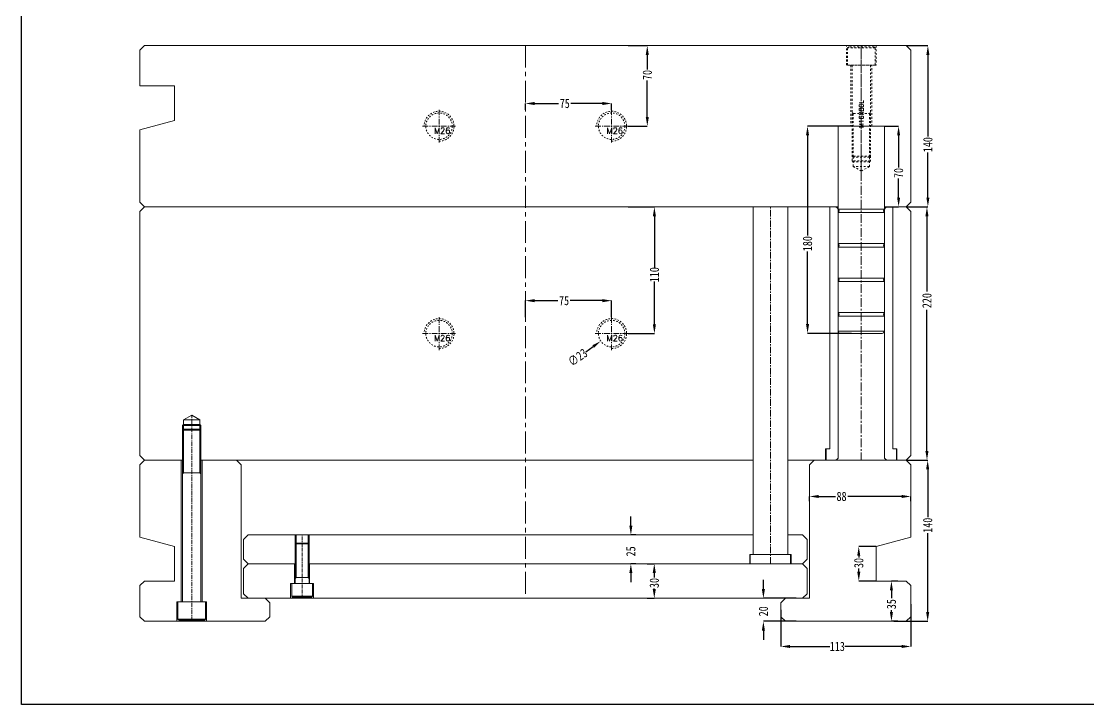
# Model space of a CAD drawing. Header units: millimetres. Extents: x 1803 to 4269, y -6912 to 1836.
# Drawn here: x 2381 to 3309, y -1822 to -1229 of the extents above; entities that cross this region are included whole.
import ezdxf
from ezdxf.enums import TextEntityAlignment as Align

# ---------------------------------------------------------------- set-up
doc = ezdxf.new("R2010")
doc.units = ezdxf.units.MM
doc.header["$LTSCALE"] = 16.335
doc.header["$PDMODE"] = 3
doc.header["$PDSIZE"] = 0.3125
doc.linetypes.add('CENTER', pattern=[0.6, 0.375, -0.075, 0.075, -0.075])
doc.linetypes.add('HIDDEN', pattern=[0.2, 0.1, -0.1])
doc.layers.get('0').update_dxf_attribs({"linetype": 'CONTINUOUS'})
doc.layers.get('Defpoints').update_dxf_attribs({"linetype": 'CONTINUOUS'})
doc.layers.add('moldbase', color=7, linetype='CONTINUOUS', lineweight=20)
doc.layers.add('screw', color=33, linetype='CONTINUOUS', lineweight=13)
doc.styles.get("Standard").update_dxf_attribs({"font": 'txt', "width": 0.8})
doc.styles.add('TXT', font='txt.shx', dxfattribs={"bigfont": 'gbcbig.shx'})
doc.dimstyles.new('11', dxfattribs={"dimtxt": 8, "dimasz": 8, "dimexe": 0, "dimexo": 0, "dimgap": 0, "dimtad": 0, "dimdsep": 46, "dimtxsty": 'Standard', "dimcen": 0, "dimclrd": 4, "dimclre": 4, "dimclrt": 6, "dimazin": 0, "dimtp": 0.01, "dimtm": 0.01, "dimtfac": 1, "dimtofl": 0, "dimtmove": 0, "dimatfit": 3, "dimfxl": 0, "dimtolj": 1, "dimarcsym": 0})

# ---------------------------------------------------------------- blocks, each defined once
blk = doc.blocks.new('*D19')
at = {"color": 4, "lineweight": -2}
for p, q in [((3131.12, -1319.66), (3143.52, -1319.66)), ((3143.52, -1327.66), (3143.52, -1355.54)), ((3143.52, -1381.66), (3143.52, -1365.14)), ((3131.12, -1389.66), (3143.52, -1389.66))]:
    blk.add_line(p, q, dxfattribs=at)
at = {"color": 4}
for points in [[(3142.19, -1327.66), (3144.85, -1327.66), (3143.52, -1319.66)], [(3142.19, -1381.66), (3144.85, -1381.66), (3143.52, -1389.66)]]:
    blk.add_solid(points, dxfattribs=at)
at = {"layer": 'Defpoints', "color": 0}
for p in [(3131.12, -1319.66), (3131.12, -1389.66), (3143.52, -1389.66)]:
    blk.add_point(p, dxfattribs=at)
at = {"color": 6, "insert": (3143.52, -1360.34), "char_height": 8, "attachment_point": 5, "rotation": 90}
blk.add_mtext('\\A1;70', dxfattribs=at)
blk = doc.blocks.new('*D20')
at = {"color": 4, "lineweight": -2}
for p, q in [((3102.7, -1319.66), (3064.37, -1319.66)), ((3064.37, -1327.66), (3064.37, -1414.76)), ((3064.37, -1491.66), (3064.37, -1428.63)), ((3102.7, -1499.66), (3064.37, -1499.66))]:
    blk.add_line(p, q, dxfattribs=at)
at = {"color": 4}
for points in [[(3063.04, -1327.66), (3065.7, -1327.66), (3064.37, -1319.66)], [(3063.04, -1491.66), (3065.7, -1491.66), (3064.37, -1499.66)]]:
    blk.add_solid(points, dxfattribs=at)
at = {"layer": 'Defpoints', "color": 0}
for p in [(3102.7, -1319.66), (3064.37, -1499.66), (3102.7, -1499.66)]:
    blk.add_point(p, dxfattribs=at)
at = {"color": 6, "insert": (3064.37, -1421.7), "char_height": 8, "attachment_point": 5, "rotation": 90}
blk.add_mtext('\\A1;180', dxfattribs=at)
blk = doc.blocks.new('*D21')
at = {"color": 4, "lineweight": -2}
for p, q in [((3150.12, -1249.66), (3168.97, -1249.66)), ((3168.97, -1257.66), (3168.97, -1328.74)), ((3168.97, -1381.66), (3168.97, -1342.61)), ((3150.12, -1389.66), (3168.97, -1389.66))]:
    blk.add_line(p, q, dxfattribs=at)
at = {"color": 4}
for points in [[(3167.64, -1257.66), (3170.3, -1257.66), (3168.97, -1249.66)], [(3167.64, -1381.66), (3170.3, -1381.66), (3168.97, -1389.66)]]:
    blk.add_solid(points, dxfattribs=at)
at = {"layer": 'Defpoints', "color": 0}
for p in [(3150.12, -1249.66), (3150.12, -1389.66), (3168.97, -1389.66)]:
    blk.add_point(p, dxfattribs=at)
at = {"color": 6, "insert": (3168.97, -1335.68), "char_height": 8, "attachment_point": 5, "rotation": 90}
blk.add_mtext('\\A1;140', dxfattribs=at)
blk = doc.blocks.new('*D22')
at = {"color": 4, "lineweight": -2}
for p, q in [((3150.12, -1389.86), (3168.16, -1389.86)), ((3168.16, -1397.86), (3168.16, -1463.21)), ((3168.16, -1601.86), (3168.16, -1479.21)), ((3150.12, -1609.86), (3168.16, -1609.86))]:
    blk.add_line(p, q, dxfattribs=at)
at = {"color": 4}
for points in [[(3166.82, -1397.86), (3169.49, -1397.86), (3168.16, -1389.86)], [(3166.82, -1601.86), (3169.49, -1601.86), (3168.16, -1609.86)]]:
    blk.add_solid(points, dxfattribs=at)
at = {"layer": 'Defpoints', "color": 0}
for p in [(3150.12, -1389.86), (3150.12, -1609.86), (3168.16, -1609.86)]:
    blk.add_point(p, dxfattribs=at)
at = {"color": 6, "insert": (3168.16, -1471.21), "char_height": 8, "attachment_point": 5, "rotation": 90}
blk.add_mtext('\\A1;220', dxfattribs=at)
blk = doc.blocks.new('*D23')
at = {"color": 4, "lineweight": -2}
for p, q in [((3150.12, -1609.86), (3168.78, -1609.86)), ((3168.78, -1617.86), (3168.78, -1659.45)), ((3168.78, -1741.86), (3168.78, -1673.31)), ((3139.48, -1749.86), (3168.78, -1749.86))]:
    blk.add_line(p, q, dxfattribs=at)
at = {"color": 4}
for points in [[(3167.44, -1617.86), (3170.11, -1617.86), (3168.78, -1609.86)], [(3167.44, -1741.86), (3170.11, -1741.86), (3168.78, -1749.86)]]:
    blk.add_solid(points, dxfattribs=at)
at = {"layer": 'Defpoints', "color": 0}
for p in [(3150.12, -1609.86), (3139.48, -1749.86), (3168.78, -1749.86)]:
    blk.add_point(p, dxfattribs=at)
at = {"color": 6, "insert": (3168.78, -1666.38), "char_height": 8, "attachment_point": 5, "rotation": 90}
blk.add_mtext('\\A1;140', dxfattribs=at)
blk = doc.blocks.new('screw_m26_g')
at = {"layer": 'screw', "color": 1, "linetype": 'CENTER', "ltscale": 0.808571}
for p, q in [((0, -14.3), (0, 14.3)), ((-14.3, 0), (14.3, 0))]:
    blk.add_line(p, q, dxfattribs=at)
at = {"layer": 'screw', "color": 33, "linetype": 'HIDDEN', "ltscale": 0.808571}
blk.add_circle((0, 0), 11.5, dxfattribs=at)
at = {"layer": 'screw', "color": 92, "linetype": 'HIDDEN', "ltscale": 0.808571}
blk.add_arc((0, 0), 13, 270, 180, dxfattribs=at)
at = {"layer": 'screw', "color": 6, "style": 'TXT'}
blk.add_text('M26', height=5.2, dxfattribs=at).set_placement((-4.42, -6.5))
blk = doc.blocks.new('*D25')
at = {"color": 4, "lineweight": -2}
for p, q in [((2908.42, -1249.66), (2925.1, -1249.66)), ((2925.1, -1257.66), (2925.1, -1270.37)), ((2925.1, -1311.66), (2925.1, -1279.97)), ((2908.42, -1319.66), (2925.1, -1319.66))]:
    blk.add_line(p, q, dxfattribs=at)
at = {"color": 4}
for points in [[(2923.76, -1257.66), (2926.43, -1257.66), (2925.1, -1249.66)], [(2923.76, -1311.66), (2926.43, -1311.66), (2925.1, -1319.66)]]:
    blk.add_solid(points, dxfattribs=at)
at = {"layer": 'Defpoints', "color": 0}
for p in [(2908.42, -1249.66), (2925.1, -1249.66), (2908.42, -1319.66)]:
    blk.add_point(p, dxfattribs=at)
at = {"color": 6, "insert": (2925.1, -1275.17), "char_height": 8, "attachment_point": 5, "rotation": 90}
blk.add_mtext('\\A1;70', dxfattribs=at)
blk = doc.blocks.new('*D26')
at = {"color": 4, "lineweight": -2}
for p, q in [((2908.42, -1389.86), (2931.28, -1389.86)), ((2931.28, -1397.86), (2931.28, -1442.8)), ((2931.28, -1491.86), (2931.28, -1454.54)), ((2908.42, -1499.86), (2931.28, -1499.86))]:
    blk.add_line(p, q, dxfattribs=at)
at = {"color": 4}
for points in [[(2929.94, -1397.86), (2932.61, -1397.86), (2931.28, -1389.86)], [(2929.94, -1491.86), (2932.61, -1491.86), (2931.28, -1499.86)]]:
    blk.add_solid(points, dxfattribs=at)
at = {"layer": 'Defpoints', "color": 0}
for p in [(2908.42, -1389.86), (2931.28, -1389.86), (2908.42, -1499.86)]:
    blk.add_point(p, dxfattribs=at)
at = {"color": 6, "insert": (2931.28, -1448.67), "char_height": 8, "attachment_point": 5, "rotation": 90}
blk.add_mtext('\\A1;110', dxfattribs=at)
blk = doc.blocks.new('*D27')
at = {"color": 4, "lineweight": -2}
for p, q in [((2819.12, -1485.56), (2819.12, -1471.24)), ((2827.12, -1471.24), (2847.43, -1471.24)), ((2886.12, -1471.24), (2858.1, -1471.24)), ((2894.12, -1485.56), (2894.12, -1471.24))]:
    blk.add_line(p, q, dxfattribs=at)
at = {"color": 4}
for points in [[(2827.12, -1469.9), (2827.12, -1472.57), (2819.12, -1471.24)], [(2886.12, -1469.9), (2886.12, -1472.57), (2894.12, -1471.24)]]:
    blk.add_solid(points, dxfattribs=at)
at = {"layer": 'Defpoints', "color": 0}
for p in [(2819.12, -1471.24), (2819.12, -1485.56), (2894.12, -1485.56)]:
    blk.add_point(p, dxfattribs=at)
at = {"color": 6, "insert": (2852.76, -1471.24), "char_height": 8, "attachment_point": 5}
blk.add_mtext('\\A1;75', dxfattribs=at)
blk = doc.blocks.new('*D28')
at = {"color": 4, "lineweight": -2}
for p, q in [((2819.12, -1305.36), (2819.12, -1299.96)), ((2827.12, -1299.96), (2848.05, -1299.96)), ((2886.12, -1299.96), (2858.71, -1299.96)), ((2894.12, -1305.36), (2894.12, -1299.96))]:
    blk.add_line(p, q, dxfattribs=at)
at = {"color": 4}
for points in [[(2827.12, -1298.63), (2827.12, -1301.3), (2819.12, -1299.96)], [(2886.12, -1298.63), (2886.12, -1301.3), (2894.12, -1299.96)]]:
    blk.add_solid(points, dxfattribs=at)
at = {"layer": 'Defpoints', "color": 0}
for p in [(2819.12, -1299.96), (2819.12, -1305.36), (2894.12, -1305.36)]:
    blk.add_point(p, dxfattribs=at)
at = {"color": 6, "insert": (2853.38, -1299.96), "char_height": 8, "attachment_point": 5}
blk.add_mtext('\\A1;75', dxfattribs=at)
blk = doc.blocks.new('*D830')
at = {"color": 4, "lineweight": -2}
blk.add_line((2871.59, -1515.62), (2878.14, -1511.04), dxfattribs=at)
at = {"color": 4}
blk.add_solid([(2877.38, -1509.95), (2878.91, -1512.13), (2884.7, -1506.45)], dxfattribs=at)
at = {"layer": 'Defpoints', "color": 0}
for p in [(2903.54, -1493.27), (2884.7, -1506.45)]:
    blk.add_point(p, dxfattribs=at)
at = {"color": 6, "insert": (2864.6, -1520.52), "char_height": 8, "attachment_point": 5, "rotation": 34.98132}
blk.add_mtext('\\A1;∅23', dxfattribs=at)
blk = doc.blocks.new('*D831')
at = {"color": 4, "lineweight": -2}
for p, q in [((3142.76, -1714.86), (3137.28, -1714.86)), ((3137.28, -1722.86), (3137.28, -1729.61)), ((3137.28, -1741.86), (3137.28, -1740.28)), ((3142.76, -1749.86), (3137.28, -1749.86))]:
    blk.add_line(p, q, dxfattribs=at)
at = {"color": 4}
for points in [[(3135.94, -1722.86), (3138.61, -1722.86), (3137.28, -1714.86)], [(3135.94, -1741.86), (3138.61, -1741.86), (3137.28, -1749.86)]]:
    blk.add_solid(points, dxfattribs=at)
at = {"layer": 'Defpoints', "color": 0}
for p in [(3142.76, -1714.86), (3137.28, -1749.86), (3142.76, -1749.86)]:
    blk.add_point(p, dxfattribs=at)
at = {"color": 6, "insert": (3137.28, -1734.95), "char_height": 8, "attachment_point": 5, "rotation": 90}
blk.add_mtext('\\A1;35', dxfattribs=at)
blk = doc.blocks.new('*D832')
at = {"color": 4, "lineweight": -2}
for p, q in [((3041.12, -1739.86), (3041.12, -1771.72)), ((3154.12, -1734.95), (3154.12, -1771.72)), ((3049.12, -1771.72), (3083.89, -1771.72)), ((3146.12, -1771.72), (3096.69, -1771.72))]:
    blk.add_line(p, q, dxfattribs=at)
at = {"color": 4}
for points in [[(3049.12, -1770.39), (3049.12, -1773.05), (3041.12, -1771.72)], [(3146.12, -1770.39), (3146.12, -1773.05), (3154.12, -1771.72)]]:
    blk.add_solid(points, dxfattribs=at)
at = {"layer": 'Defpoints', "color": 0}
for p in [(3041.12, -1739.86), (3154.12, -1734.95), (3041.12, -1771.72)]:
    blk.add_point(p, dxfattribs=at)
at = {"color": 6, "insert": (3090.29, -1771.72), "char_height": 8, "attachment_point": 5}
blk.add_mtext('\\A1;113', dxfattribs=at)
blk = doc.blocks.new('*D836')
at = {"color": 4, "lineweight": -2}
for p, q in [((3066.12, -1645.34), (3066.12, -1641.37)), ((3074.12, -1641.37), (3088.6, -1641.37)), ((3146.12, -1641.37), (3099.27, -1641.37)), ((3154.12, -1645.34), (3154.12, -1641.37))]:
    blk.add_line(p, q, dxfattribs=at)
at = {"color": 4}
for points in [[(3074.12, -1640.04), (3074.12, -1642.71), (3066.12, -1641.37)], [(3146.12, -1640.04), (3146.12, -1642.71), (3154.12, -1641.37)]]:
    blk.add_solid(points, dxfattribs=at)
at = {"layer": 'Defpoints', "color": 0}
for p in [(3066.12, -1641.37), (3066.12, -1645.34), (3154.12, -1645.34)]:
    blk.add_point(p, dxfattribs=at)
at = {"color": 6, "insert": (3093.94, -1641.37), "char_height": 8, "attachment_point": 5}
blk.add_mtext('\\A1;88', dxfattribs=at)
blk = doc.blocks.new('*D837')
at = {"color": 4, "lineweight": -2}
for p, q in [((3124.12, -1684.86), (3108.89, -1684.86)), ((3108.89, -1692.86), (3108.89, -1694.39)), ((3108.89, -1706.86), (3108.89, -1703.99)), ((3124.12, -1714.86), (3108.89, -1714.86))]:
    blk.add_line(p, q, dxfattribs=at)
at = {"color": 4}
for points in [[(3107.56, -1692.86), (3110.22, -1692.86), (3108.89, -1684.86)], [(3107.56, -1706.86), (3110.22, -1706.86), (3108.89, -1714.86)]]:
    blk.add_solid(points, dxfattribs=at)
at = {"layer": 'Defpoints', "color": 0}
for p in [(3124.12, -1684.86), (3108.89, -1714.86), (3124.12, -1714.86)]:
    blk.add_point(p, dxfattribs=at)
at = {"color": 6, "insert": (3108.89, -1699.19), "char_height": 8, "attachment_point": 5, "rotation": 90}
blk.add_mtext('\\A1;30', dxfattribs=at)
blk = doc.blocks.new('*D838')
at = {"color": 4, "lineweight": -2}
for p, q in [((3026.01, -1721.86), (3026.01, -1713.86)), ((3054.39, -1729.86), (3026.01, -1729.86)), ((3054.39, -1749.86), (3026.01, -1749.86)), ((3026.01, -1757.86), (3026.01, -1765.86))]:
    blk.add_line(p, q, dxfattribs=at)
at = {"color": 4}
for points in [[(3024.68, -1721.86), (3027.35, -1721.86), (3026.01, -1729.86)], [(3024.68, -1757.86), (3027.35, -1757.86), (3026.01, -1749.86)]]:
    blk.add_solid(points, dxfattribs=at)
at = {"layer": 'Defpoints', "color": 0}
for p in [(3054.39, -1729.86), (3026.01, -1749.86), (3054.39, -1749.86)]:
    blk.add_point(p, dxfattribs=at)
at = {"color": 6, "insert": (3026.01, -1741.17), "char_height": 8, "attachment_point": 5, "rotation": 90}
blk.add_mtext('\\A1;20', dxfattribs=at)
blk = doc.blocks.new('*D839')
at = {"color": 4, "lineweight": -2}
for p, q in [((2924.99, -1699.86), (2931.18, -1699.86)), ((2931.18, -1707.86), (2931.18, -1711.77)), ((2931.18, -1721.86), (2931.18, -1721.37)), ((2924.99, -1729.86), (2931.18, -1729.86))]:
    blk.add_line(p, q, dxfattribs=at)
at = {"color": 4}
for points in [[(2929.84, -1707.86), (2932.51, -1707.86), (2931.18, -1699.86)], [(2929.84, -1721.86), (2932.51, -1721.86), (2931.18, -1729.86)]]:
    blk.add_solid(points, dxfattribs=at)
at = {"layer": 'Defpoints', "color": 0}
for p in [(2924.99, -1699.86), (2924.99, -1729.86), (2931.18, -1729.86)]:
    blk.add_point(p, dxfattribs=at)
at = {"color": 6, "insert": (2931.18, -1716.57), "char_height": 8, "attachment_point": 5, "rotation": 90}
blk.add_mtext('\\A1;30', dxfattribs=at)
blk = doc.blocks.new('*D840')
at = {"color": 4, "lineweight": -2}
for p, q in [((2910.82, -1666.86), (2910.82, -1658.86)), ((2915.02, -1674.86), (2910.82, -1674.86)), ((2915.02, -1699.86), (2910.82, -1699.86)), ((2910.82, -1707.86), (2910.82, -1715.86))]:
    blk.add_line(p, q, dxfattribs=at)
at = {"color": 4}
for points in [[(2909.49, -1666.86), (2912.15, -1666.86), (2910.82, -1674.86)], [(2909.49, -1707.86), (2912.15, -1707.86), (2910.82, -1699.86)]]:
    blk.add_solid(points, dxfattribs=at)
at = {"layer": 'Defpoints', "color": 0}
for p in [(2915.02, -1674.86), (2910.82, -1699.86), (2915.02, -1699.86)]:
    blk.add_point(p, dxfattribs=at)
at = {"color": 6, "insert": (2910.82, -1689.08), "char_height": 8, "attachment_point": 5, "rotation": 90}
blk.add_mtext('\\A1;25', dxfattribs=at)

msp = doc.modelspace()

# ---------------------------------------------------------------- linework, layer by layer
msp.add_lwpolyline([(2381.071, -563.766), (4105.198, -563.766), (4105.198, -1822.265), (2381.071, -1822.265)], close=True)
at = {"layer": 'moldbase'}
for p, q in [((2488.12, -1249.659), (2484.12, -1253.659)), ((3150.12, -1249.659), (2488.12, -1249.659)), ((3150.12, -1249.659), (3154.12, -1253.659)), ((2484.12, -1253.659), (2484.12, -1284.659)), ((3154.12, -1253.659), (3154.12, -1385.659)), ((2484.12, -1284.659), (2514.12, -1284.659)), ((2514.12, -1284.659), (2514.12, -1314.659)), ((2514.12, -1314.659), (2484.12, -1322.697)), ((2484.12, -1322.697), (2484.12, -1385.659)), ((3091.12, -1582.859), (3091.12, -1319.659)), ((3131.12, -1319.659), (3091.12, -1319.659)), ((3131.12, -1319.659), (3131.12, -1582.859)), ((2484.12, -1385.659), (2488.12, -1389.659)), ((2488.12, -1389.859), (2484.12, -1393.859)), ((3091.12, -1389.659), (2488.12, -1389.659)), ((3017.12, -1389.859), (2488.12, -1389.859)), ((3017.12, -1691.859), (3017.12, -1389.659)), ((3047.12, -1691.859), (3047.12, -1389.659)), ((3091.12, -1389.859), (3047.12, -1389.859)), ((3083.62, -1389.859), (3083.62, -1599.859)), ((3150.12, -1389.659), (3131.12, -1389.659)), ((3150.12, -1389.859), (3131.12, -1389.859)), ((3138.62, -1389.859), (3138.62, -1599.859)), ((3154.12, -1385.659), (3150.12, -1389.659)), ((3150.12, -1389.859), (3154.12, -1393.859)), ((2484.12, -1393.859), (2484.12, -1605.859)), ((3131.12, -1391.659), (3091.12, -1391.659)), ((3091.12, -1606.859), (3091.12, -1392.859)), ((3131.12, -1394.659), (3091.12, -1394.659)), ((3131.12, -1606.859), (3131.12, -1392.859)), ((3154.12, -1393.859), (3154.12, -1605.859)), ((3131.12, -1421.659), (3091.12, -1421.659)), ((3131.12, -1424.659), (3091.12, -1424.659)), ((3131.12, -1451.659), (3091.12, -1451.659)), ((3131.12, -1454.659), (3091.12, -1454.659)), ((3131.12, -1481.659), (3091.12, -1481.659)), ((3131.12, -1484.659), (3091.12, -1484.659)), ((3131.12, -1497.659), (3091.12, -1497.659)), ((3129.12, -1499.659), (3093.12, -1499.659)), ((2522.12, -1574.859), (2529.12, -1570.817)), ((2522.12, -1582.859), (2522.12, -1574.859)), ((2522.12, -1574.859), (2536.12, -1574.859)), ((2529.12, -1570.817), (2536.12, -1574.859)), ((2536.12, -1574.859), (2536.12, -1582.859)), ((2521.12, -1583.859), (2522.12, -1582.859)), ((2521.12, -1732.859), (2521.12, -1583.859)), ((2522.12, -1582.859), (2536.12, -1582.859)), ((2536.12, -1582.859), (2537.12, -1583.859)), ((2537.12, -1732.859), (2537.12, -1583.859)), ((3083.62, -1599.859), (3080.12, -1599.859)), ((3080.12, -1599.859), (3080.12, -1609.859)), ((3080.62, -1599.859), (3080.62, -1609.859)), ((3138.62, -1599.859), (3142.12, -1599.859)), ((3141.62, -1599.859), (3141.62, -1609.859)), ((3142.12, -1599.859), (3142.12, -1609.859)), ((2484.12, -1605.859), (2488.12, -1609.859)), ((2488.12, -1609.859), (2484.12, -1613.859)), ((2484.12, -1613.859), (2484.12, -1676.82)), ((2521.12, -1609.859), (2488.12, -1609.859)), ((2520.12, -1609.859), (2520.12, -1732.859)), ((3017.12, -1609.859), (2537.12, -1609.859)), ((2538.12, -1732.859), (2538.12, -1609.859)), ((2568.12, -1609.859), (2572.12, -1613.859)), ((2572.12, -1613.859), (2572.12, -1729.859)), ((3150.12, -1609.859), (3047.12, -1609.859)), ((3070.12, -1609.859), (3066.12, -1613.859)), ((3066.12, -1613.859), (3066.12, -1729.859)), ((3154.12, -1605.859), (3150.12, -1609.859)), ((3150.12, -1609.859), (3154.12, -1613.859)), ((3154.12, -1613.859), (3154.12, -1676.82)), ((2521.12, -1620.859), (2537.12, -1620.859)), ((2484.12, -1676.82), (2514.12, -1684.859)), ((2578.12, -1674.859), (2574.12, -1678.859)), ((2574.12, -1678.859), (2574.12, -1695.859)), ((3017.12, -1674.859), (2578.12, -1674.859)), ((2619.87, -1681.859), (2619.87, -1674.859)), ((2630.37, -1681.859), (2630.37, -1674.859)), ((3060.12, -1674.859), (3047.12, -1674.859)), ((3060.12, -1674.859), (3064.12, -1678.859)), ((3064.12, -1678.859), (3064.12, -1695.859)), ((3154.12, -1676.82), (3124.12, -1684.859)), ((2514.12, -1684.859), (2514.12, -1714.859)), ((2619.12, -1682.609), (2619.87, -1681.859)), ((2619.12, -1716.859), (2619.12, -1682.609)), ((2619.87, -1681.859), (2630.37, -1681.859)), ((2630.37, -1681.859), (2631.12, -1682.609)), ((2631.12, -1716.859), (2631.12, -1682.609)), ((3124.12, -1684.859), (3124.12, -1714.859)), ((2574.12, -1695.859), (2578.12, -1699.859)), ((3014.12, -1699.859), (3014.12, -1691.859)), ((3014.12, -1691.859), (3050.12, -1691.859)), ((3014.62, -1699.859), (3014.62, -1691.859)), ((3049.62, -1691.859), (3049.62, -1699.859)), ((3050.12, -1691.859), (3050.12, -1699.859)), ((3064.12, -1695.859), (3060.12, -1699.859)), ((2578.12, -1699.859), (2574.12, -1703.859)), ((2574.12, -1703.859), (2574.12, -1725.859)), ((2619.12, -1699.859), (2578.12, -1699.859)), ((2618.62, -1699.859), (2618.62, -1716.859)), ((3060.12, -1699.859), (2631.12, -1699.859)), ((2631.62, -1716.859), (2631.62, -1699.859)), ((3060.12, -1699.859), (3064.12, -1703.859)), ((3064.12, -1703.859), (3064.12, -1725.859)), ((2488.12, -1714.859), (2484.12, -1718.859)), ((2514.12, -1714.859), (2488.12, -1714.859)), ((2619.12, -1711.859), (2631.12, -1711.859)), ((3150.12, -1714.859), (3124.12, -1714.859)), ((3150.12, -1714.859), (3154.12, -1718.859)), ((2484.12, -1718.859), (2484.12, -1745.859)), ((2615.12, -1729.859), (2615.12, -1716.859)), ((2615.12, -1716.859), (2635.12, -1716.859)), ((2616.12, -1728.109), (2616.12, -1716.859)), ((2616.12, -1716.859), (2634.12, -1716.859)), ((2634.12, -1716.859), (2634.12, -1728.109)), ((2635.12, -1716.859), (2635.12, -1729.859)), ((3154.12, -1718.859), (3154.12, -1745.859)), ((2516.12, -1749.859), (2516.12, -1732.859)), ((2516.12, -1732.859), (2542.12, -1732.859)), ((2517.12, -1747.859), (2517.12, -1732.859)), ((2517.12, -1732.859), (2541.12, -1732.859)), ((2541.12, -1732.859), (2541.12, -1747.859)), ((2542.12, -1732.859), (2542.12, -1749.859)), ((3066.12, -1729.859), (2572.12, -1729.859)), ((2574.12, -1725.859), (2578.12, -1729.859)), ((2593.12, -1729.859), (2597.12, -1733.859)), ((2597.12, -1733.859), (2597.12, -1745.859)), ((2616.87, -1728.859), (2616.12, -1728.109)), ((2616.12, -1728.109), (2634.12, -1728.109)), ((2616.87, -1728.859), (2633.37, -1728.859)), ((2634.12, -1728.109), (2633.37, -1728.859)), ((3045.12, -1729.859), (3041.12, -1733.859)), ((3041.12, -1733.859), (3041.12, -1745.859)), ((3064.12, -1725.859), (3060.12, -1729.859)), ((2484.12, -1745.859), (2488.12, -1749.859)), ((2593.12, -1749.859), (2488.12, -1749.859)), ((2518.12, -1748.859), (2517.12, -1747.859)), ((2517.12, -1747.859), (2541.12, -1747.859)), ((2518.12, -1748.859), (2540.12, -1748.859)), ((2541.12, -1747.859), (2540.12, -1748.859)), ((2597.12, -1745.859), (2593.12, -1749.859)), ((3041.12, -1745.859), (3045.12, -1749.859)), ((3150.12, -1749.859), (3045.12, -1749.859)), ((3154.12, -1745.859), (3150.12, -1749.859))]:
    msp.add_line(p, q, dxfattribs=at)
at = {"layer": 'moldbase', "color": 1, "linetype": 'CENTER', "ltscale": 3.109887}
msp.add_line((2819.12, -1249.659), (2819.12, -1729.859), dxfattribs=at)
at = {"layer": 'moldbase', "color": 1, "linetype": 'CENTER', "ltscale": 1.243955}
msp.add_line((3111.12, -1249.659), (3111.12, -1609.859), dxfattribs=at)
at = {"layer": 'moldbase', "color": 1, "linetype": 'CENTER', "ltscale": 0.932966}
msp.add_line((3032.12, -1699.859), (3032.12, -1389.659), dxfattribs=at)
at = {"layer": 'moldbase', "color": 1, "linetype": 'CENTER', "ltscale": 0.621977}
msp.add_line((2529.12, -1749.859), (2529.12, -1570.817), dxfattribs=at)
at = {"layer": 'moldbase', "color": 92}
for p, q in [((2521.12, -1579.859), (2522.12, -1578.859)), ((2521.12, -1583.859), (2521.12, -1579.859)), ((2521.12, -1579.859), (2537.12, -1579.859)), ((2521.12, -1583.859), (2537.12, -1583.859)), ((2522.12, -1578.859), (2536.12, -1578.859)), ((2522.12, -1620.859), (2522.12, -1582.859)), ((2536.12, -1578.859), (2537.12, -1579.859)), ((2536.12, -1620.859), (2536.12, -1582.859)), ((2537.12, -1579.859), (2537.12, -1583.859)), ((2521.12, -1621.859), (2522.12, -1620.859)), ((2536.12, -1620.859), (2537.12, -1621.859)), ((2619.12, -1682.609), (2619.12, -1674.859)), ((2631.12, -1682.609), (2631.12, -1674.859)), ((2619.12, -1682.609), (2631.12, -1682.609)), ((2619.87, -1711.859), (2619.87, -1681.859)), ((2630.37, -1711.859), (2630.37, -1681.859)), ((2619.12, -1712.609), (2619.87, -1711.859)), ((2630.37, -1711.859), (2631.12, -1712.609))]:
    msp.add_line(p, q, dxfattribs=at)
at = {"layer": 'moldbase', "color": 1, "linetype": 'CENTER', "ltscale": 0.466483}
msp.add_line((2625.12, -1729.859), (2625.12, -1674.859), dxfattribs=at)
at = {"layer": 'moldbase'}
for centre, radius, start, end in [((3088.12, -1392.859), 3, 0, 90), ((3134.12, -1392.859), 3, 90, 180), ((3089.797, -1393.159), 2, 311.409608, 48.590469), ((3132.442, -1393.159), 2, 131.4098, 228.590317), ((3089.797, -1423.159), 2, 311.409608, 48.590469), ((3132.442, -1423.159), 2, 131.4098, 228.590317), ((3089.797, -1453.159), 2, 311.409608, 48.590469), ((3132.442, -1453.159), 2, 131.4098, 228.590317), ((3089.797, -1483.159), 2, 311.409608, 48.590469), ((3132.442, -1483.159), 2, 131.4098, 228.590317), ((3093.12, -1497.659), 2, 180, 270), ((3129.12, -1497.659), 2, 270, 0), ((3088.12, -1606.859), 3, 270, 0), ((3134.12, -1606.859), 3, 180, 270)]:
    msp.add_arc(centre, radius, start, end, dxfattribs=at)
at = {"layer": 'screw', "color": 8, "linetype": 'HIDDEN', "ltscale": 0.995164}
for p, q in [((3098.12, -1266.659), (3098.12, -1249.659)), ((3099.12, -1251.659), (3100.12, -1250.659)), ((3099.12, -1266.659), (3099.12, -1251.659)), ((3123.12, -1251.659), (3099.12, -1251.659)), ((3122.12, -1250.659), (3100.12, -1250.659)), ((3122.12, -1250.659), (3123.12, -1251.659)), ((3123.12, -1251.659), (3123.12, -1266.659)), ((3124.12, -1249.659), (3124.12, -1266.659)), ((3124.12, -1266.659), (3098.12, -1266.659)), ((3123.12, -1266.659), (3099.12, -1266.659)), ((3102.12, -1266.659), (3102.12, -1319.659)), ((3103.12, -1266.659), (3103.12, -1345.659)), ((3119.12, -1266.659), (3119.12, -1345.659)), ((3120.12, -1319.659), (3120.12, -1266.659)), ((3119.12, -1308.659), (3103.12, -1308.659)), ((3104.12, -1346.659), (3103.12, -1345.659)), ((3118.12, -1346.659), (3104.12, -1346.659)), ((3104.12, -1354.659), (3104.12, -1346.659)), ((3119.12, -1345.659), (3118.12, -1346.659)), ((3118.12, -1346.659), (3118.12, -1354.659)), ((3111.12, -1358.7), (3104.12, -1354.659)), ((3118.12, -1354.659), (3104.12, -1354.659)), ((3118.12, -1354.659), (3111.12, -1358.7))]:
    msp.add_line(p, q, dxfattribs=at)
at = {"layer": 'screw', "color": 1, "linetype": 'CENTER', "ltscale": 0.621977}
msp.add_line((3111.12, -1249.659), (3111.12, -1358.7), dxfattribs=at)
at = {"layer": 'screw', "color": 92, "linetype": 'HIDDEN', "ltscale": 0.995164}
for p, q in [((3104.12, -1308.659), (3103.12, -1307.659)), ((3119.12, -1307.659), (3118.12, -1308.659)), ((3104.12, -1308.659), (3104.12, -1346.659)), ((3118.12, -1308.659), (3118.12, -1346.659)), ((3103.12, -1349.659), (3103.12, -1345.659)), ((3119.12, -1345.659), (3103.12, -1345.659)), ((3104.12, -1350.659), (3103.12, -1349.659)), ((3119.12, -1349.659), (3103.12, -1349.659)), ((3118.12, -1350.659), (3104.12, -1350.659)), ((3119.12, -1349.659), (3118.12, -1350.659)), ((3119.12, -1345.659), (3119.12, -1349.659))]:
    msp.add_line(p, q, dxfattribs=at)

# ---------------------------------------------------------------- block references
at = {"layer": 'screw'}
for p in [(2744.12, -1319.659), (2894.12, -1319.659), (2744.12, -1499.859), (2894.12, -1499.859)]:
    msp.add_blockref('screw_m26_g', p, dxfattribs=at)

# ---------------------------------------------------------------- texts
at = {"layer": 'screw', "color": 6, "linetype": 'HIDDEN', "ltscale": 0.995164, "style": 'TXT'}
msp.add_text('M16X80L', height=4, rotation=90, dxfattribs=at).set_placement((3111.12, -1309.179), align=Align.MIDDLE)

# ---------------------------------------------------------------- dimensions: what is measured, and where the dimension line sits
for base, p1, p2, picture, middle in [((2925.096, -1249.659), (2908.42, -1319.659), (2908.42, -1249.659), '*D25', (2925.096, -1275.166)), ((3168.971, -1389.659), (3150.12, -1249.659), (3150.12, -1389.659), '*D21', (3168.971, -1335.677)), ((3064.369, -1499.659), (3102.705, -1319.659), (3102.705, -1499.659), '*D20', (3064.369, -1421.698)), ((3143.519, -1389.659), (3131.12, -1319.659), (3131.12, -1389.659), '*D19', (3143.519, -1360.338)), ((2931.278, -1389.859), (2908.42, -1499.859), (2908.42, -1389.859), '*D26', (2931.278, -1448.67)), ((3168.157, -1609.859), (3150.12, -1389.859), (3150.12, -1609.859), '*D22', (3168.157, -1471.209)), ((3168.776, -1749.859), (3150.12, -1609.859), (3139.478, -1749.859), '*D23', (3168.776, -1666.381))]:
    dim = msp.add_linear_dim(base=base, p1=p1, p2=p2, angle=90, dimstyle='11')
    dim.commit()
    dim.dimension.update_dxf_attribs({"geometry": picture, "text_midpoint": middle, "dimtype": 160})
for base, p1, p2, picture, middle in [((2819.12, -1299.963), (2894.12, -1305.359), (2819.12, -1305.359), '*D28', (2853.381, -1299.963)), ((2819.12, -1471.236), (2894.12, -1485.559), (2819.12, -1485.559), '*D27', (2852.763, -1471.236))]:
    dim = msp.add_linear_dim(base=base, p1=p1, p2=p2, dimstyle='11')
    dim.commit()
    dim.dimension.update_dxf_attribs({"geometry": picture, "text_midpoint": middle, "dimtype": 160})
dim = msp.add_diameter_dim_2p(p1=(2903.542, -1493.266), p2=(2884.697, -1506.452), dimstyle='11', override={"dimfxl": 1.25, "dimarcsym": 1})
dim.commit()
dim.dimension.update_dxf_attribs({"geometry": '*D830', "text_midpoint": (2864.596, -1520.517)})
for base, p1, p2, picture, middle in [((3066.12, -1641.375), (3154.12, -1645.339), (3066.12, -1645.339), '*D836', (3093.937, -1641.375)), ((3041.12, -1771.721), (3154.12, -1734.948), (3041.12, -1739.859), '*D832', (3090.293, -1771.721))]:
    dim = msp.add_linear_dim(base=base, p1=p1, p2=p2, dimstyle='11', override={"dimfxl": 1.25, "dimarcsym": 1})
    dim.commit()
    dim.dimension.update_dxf_attribs({"geometry": picture, "text_midpoint": middle, "dimtype": 160})
for base, p1, p2, picture, middle in [((2910.82, -1699.859), (2915.017, -1674.859), (2915.017, -1699.859), '*D840', (2910.82, -1689.08)), ((3108.889, -1714.859), (3124.12, -1684.859), (3124.12, -1714.859), '*D837', (3108.889, -1699.188)), ((2931.176, -1729.859), (2924.986, -1699.859), (2924.986, -1729.859), '*D839', (2931.176, -1716.566)), ((3026.014, -1749.859), (3054.392, -1729.859), (3054.392, -1749.859), '*D838', (3026.014, -1741.17)), ((3137.278, -1749.859), (3142.76, -1714.859), (3142.76, -1749.859), '*D831', (3137.278, -1734.948))]:
    dim = msp.add_linear_dim(base=base, p1=p1, p2=p2, angle=90, dimstyle='11', override={"dimfxl": 1.25, "dimarcsym": 1})
    dim.commit()
    dim.dimension.update_dxf_attribs({"geometry": picture, "text_midpoint": middle, "dimtype": 160})

doc.saveas('drawing.dxf')
